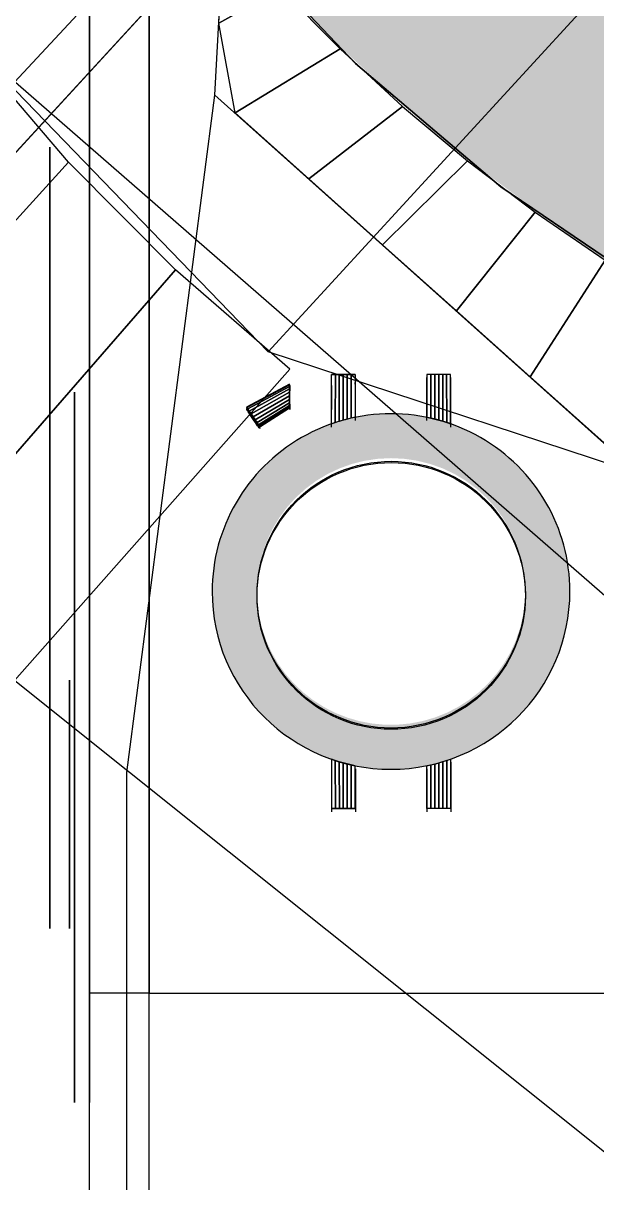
# Model space of a CAD drawing. Extents: x -54 to 215, y -235 to 116.
# Drawn here: x 100.22 to 111.76, y -132.96 to -109.62 of the extents above; entities that cross this region are included whole.
import ezdxf

# ---------------------------------------------------------------- set-up
doc = ezdxf.new("R2010")
doc.units = 0
doc.layers.get('0').update_dxf_attribs({"linetype": 'CONTINUOUS'})
doc.layers.add('A', color=7, linetype='CONTINUOUS')
doc.layers.add('H', color=7, linetype='CONTINUOUS')

# ---------------------------------------------------------------- blocks, each defined once
blk = doc.blocks.new('D')
at = {"color": 0}
for centre in [(0, 0, 0.84), (0, 0, 0.6)]:
    blk.add_circle(centre, 2.7, dxfattribs=at)
at = {"layer": 'A', "color": 0}
for p, q in [((-0.72, 4.395), (-1.2, 4.395)), ((-1.2, 3.394, 0.6), (-1.2, 4.395, 0.6)), ((-0.72, 3.527, 0.6), (-0.72, 4.395, 0.6)), ((0.72, 3.527, 0.6), (0.72, 4.395, 0.6)), ((1.2, 4.395), (0.72, 4.395)), ((1.2, 3.394, 0.6), (1.2, 4.395, 0.6)), ((-1.2, -3.394, 0.6), (-1.2, -4.395, 0.6)), ((1.2, -3.394, 0.6), (1.2, -4.395, 0.6)), ((-0.72, -3.527, 0.6), (-0.72, -4.395, 0.6)), ((0.72, -3.527, 0.6), (0.72, -4.395, 0.6)), ((-0.72, -4.395), (-1.2, -4.395)), ((1.2, -4.395), (0.72, -4.395))]:
    blk.add_line(p, q, dxfattribs=at)
blk.add_lwpolyline([(-3.6, 0, 1), (3.6, 0, 1)], format="xyb", close=True, dxfattribs=at)
at = {"layer": 'A', "color": 0, "const_width": 0.9}
blk.add_lwpolyline([(-3.15, 0, 1), (3.15, 0, 1)], format="xyb", close=True, dxfattribs=at)
at = {"layer": 'A', "color": 0, "extrusion": (1, 0, -1.83664e-16)}
for centre, radius in [((3.961, 0.3, -0.72), 0.3), ((3.961, 0.3, -2.04), 0.24), ((3.961, 0.3, -1.2), 0.24), ((-3.961, 0.3, -0.72), 0.3)]:
    blk.add_circle(centre, radius, dxfattribs=at)
at = {"layer": 'A', "color": 0, "extrusion": (0.83022, 0.557435, -1.83664e-16)}
blk.add_circle((4.483, 0.3, -0.33), 0.24, dxfattribs=at)
at = {"layer": 'A', "color": 0}
mesh = blk.add_polymesh((2, 7), dxfattribs=at)
for k, corner in enumerate([(-0.72, 3.527), (-0.801, 3.51), (-0.882, 3.49), (-0.962, 3.469), (-1.042, 3.446), (-1.121, 3.421), (-1.2, 3.394), (-0.72, 4.395), (-0.8, 4.395), (-0.88, 4.395), (-0.96, 4.395), (-1.04, 4.395), (-1.12, 4.395), (-1.2, 4.395)]):
    mesh.set_mesh_vertex(divmod(k, 7), corner)
mesh = blk.add_polymesh((2, 7), dxfattribs=at)
for k, corner in enumerate([(0.72, 3.527), (0.801, 3.51), (0.882, 3.49), (0.962, 3.469), (1.042, 3.446), (1.121, 3.421), (1.2, 3.394), (0.72, 4.395), (0.8, 4.395), (0.88, 4.395), (0.96, 4.395), (1.04, 4.395), (1.12, 4.395), (1.2, 4.395)]):
    mesh.set_mesh_vertex(divmod(k, 7), corner)
mesh = blk.add_polymesh((2, 20), dxfattribs=dict(at, n_close=True))
for k, corner in enumerate([(-2.907, 3.737), (-2.901, 3.727), (-2.882, 3.699), (-2.852, 3.655), (-2.815, 3.599), (-2.773, 3.538), (-2.732, 3.476), (-2.695, 3.421), (-2.665, 3.377), (-2.646, 3.348), (-2.64, 3.339), (-2.646, 3.348), (-2.665, 3.377), (-2.695, 3.421), (-2.732, 3.476), (-2.773, 3.538), (-2.815, 3.599), (-2.852, 3.655), (-2.882, 3.699), (-2.901, 3.727), (-2.04, 4.201), (-2.04, 4.189), (-2.04, 4.155), (-2.04, 4.102), (-2.04, 4.035), (-2.04, 3.961), (-2.04, 3.887), (-2.04, 3.82), (-2.04, 3.767), (-2.04, 3.733), (-2.04, 3.721), (-2.04, 3.733), (-2.04, 3.767), (-2.04, 3.82), (-2.04, 3.887), (-2.04, 3.961), (-2.04, 4.035), (-2.04, 4.102), (-2.04, 4.155), (-2.04, 4.189)]):
    mesh.set_mesh_vertex(divmod(k, 20), corner)
mesh = blk.add_polymesh((2, 7), dxfattribs=at)
for k, corner in enumerate([(-0.72, -3.527), (-0.801, -3.51), (-0.882, -3.49), (-0.962, -3.469), (-1.042, -3.446), (-1.121, -3.421), (-1.2, -3.394), (-0.72, -4.395), (-0.8, -4.395), (-0.88, -4.395), (-0.96, -4.395), (-1.04, -4.395), (-1.12, -4.395), (-1.2, -4.395)]):
    mesh.set_mesh_vertex(divmod(k, 7), corner)
mesh = blk.add_polymesh((2, 7), dxfattribs=at)
for k, corner in enumerate([(0.72, -3.527), (0.801, -3.51), (0.882, -3.49), (0.962, -3.469), (1.042, -3.446), (1.121, -3.421), (1.2, -3.394), (0.72, -4.395), (0.8, -4.395), (0.88, -4.395), (0.96, -4.395), (1.04, -4.395), (1.12, -4.395), (1.2, -4.395)]):
    mesh.set_mesh_vertex(divmod(k, 7), corner)
blk = doc.blocks.new('M-1-01')
at = {"color": 0}
for p, q in [((-57.861, -125.055, 5.121), (-57.675, -121.64, 5.5)), ((-42.633, -138.685, 3.606), (-57.861, -125.055, 5.121))]:
    blk.add_line(p, q, dxfattribs=at)
at = {"color": 0, "extrusion": (0, -0.113734, 0.993511)}
blk.add_line((-59.633, -138.695, 3.696), (-57.861, -125.055, 5.121), dxfattribs=at)
at = {"color": 0, "const_width": 5.5}
blk.add_lwpolyline([(-63.383, -98.64, 1), (2.117, -98.64, 1)], format="xyb", close=True, dxfattribs=at)
at = {"color": 0, "invisible_edges": 15}
for points in [[(-57.675, -121.64, 5.5), (-59.633, -138.695, 3.696), (-80.633, -146.64, 3)], [(-57.861, -125.055, 5.121), (-42.633, -138.685, 3.606), (-59.633, -138.695, 3.696)], [(-57.861, -125.055, 5.121), (-42.633, -138.685, 3.606), (-42.633, -138.685, 4.906)], [(-80.633, -157.64, 1.5), (-59.633, -157.64, 1.5), (-59.633, -138.695, 3.696), (-80.633, -146.64, 3)], [(-1.633, -138.695, 3.696), (-1.633, -186.602, -1.879), (-59.633, -186.602, -1.879), (-59.633, -138.695, 3.696)]]:
    blk.add_3dface(points, dxfattribs=at)
at = {"layer": 'A', "color": 0}
for p, q in [((-57.675, -121.64, 5.5), (-80.633, -146.64, 3)), ((-57.861, -125.055, 5.121), (-42.633, -138.685, 4.906))]:
    blk.add_line(p, q, dxfattribs=at)
at = {"layer": 'A', "color": 0, "extrusion": (0, -0.113734, 0.993511)}
blk.add_line((-59.633, -157.64, 1.5), (-59.633, -138.695, 3.696), dxfattribs=at)
at = {"layer": 'A', "color": 0}
blk.add_circle((-30.633, -98.64, 6), 30, dxfattribs=at)
at = {"color": 0, "extrusion": (0.00532, -0.104557, 0.994505), "rotation": 357.1059196099445}
blk.add_blockref('D', (-61.108, -130.931, 18.161), dxfattribs=at)
at = {"layer": 'A', "color": 0}
mesh = blk.add_polymesh((2, 25), dxfattribs=at)
for k, corner in enumerate([(-80.633, -105.64), (-80.633, -107.348), (-80.633, -109.057), (-80.633, -110.765), (-80.633, -112.473), (-80.633, -114.182), (-80.633, -115.89), (-80.633, -117.598), (-80.633, -119.307), (-80.633, -121.015), (-80.633, -122.723), (-80.633, -124.432), (-80.633, -126.14), (-80.633, -127.848), (-80.633, -129.557), (-80.633, -131.265), (-80.633, -132.973), (-80.633, -134.682), (-80.633, -136.39), (-80.633, -138.098), (-80.633, -139.807), (-80.633, -141.515), (-80.633, -143.223), (-80.633, -144.932), (-80.633, -146.64), (-66.065, -100.832), (-65.985, -101.781), (-65.892, -102.728), (-65.768, -103.672), (-65.619, -104.612), (-65.452, -105.549), (-65.248, -106.478), (-65.031, -107.405), (-64.779, -108.322), (-64.508, -109.234), (-64.214, -110.139), (-63.89, -111.033), (-63.554, -111.923), (-63.178, -112.797), (-62.791, -113.665), (-62.376, -114.52), (-61.938, -115.364), (-61.483, -116.199), (-60.997, -117.015), (-60.499, -117.825), (-59.97, -118.615), (-59.426, -119.393), (-58.862, -120.158), (-58.273, -120.903), (-57.675, -121.64)]):
    mesh.set_mesh_vertex(divmod(k, 25), corner)
mesh = blk.add_polymesh((2, 37), dxfattribs=at)
for k, corner in enumerate([(-3.592, -121.64), (-3.484, -123.618), (-3.812, -125.419), (-5.297, -126.748), (-6.782, -128.078), (-8.267, -129.407), (-9.752, -130.736), (-11.238, -132.066), (-12.723, -133.395), (-14.208, -134.724), (-15.693, -136.053), (-17.178, -137.383), (-18.674, -138.685), (-20.667, -138.685), (-22.66, -138.685), (-24.653, -138.685), (-26.647, -138.685), (-28.64, -138.685), (-30.633, -138.685), (-32.627, -138.685), (-34.62, -138.685), (-36.613, -138.685), (-38.606, -138.685), (-40.6, -138.685), (-42.593, -138.685), (-44.088, -137.383), (-45.573, -136.053), (-47.059, -134.724), (-48.544, -133.395), (-50.029, -132.066), (-51.514, -130.736), (-52.999, -129.407), (-54.484, -128.078), (-55.969, -126.748), (-57.455, -125.419), (-57.782, -123.618), (-57.675, -121.64), (-3.592, -121.64), (-4.729, -122.914), (-5.926, -124.132), (-7.181, -125.29), (-8.49, -126.387), (-9.85, -127.42), (-11.258, -128.386), (-12.711, -129.284), (-14.205, -130.11), (-15.738, -130.864), (-17.305, -131.543), (-18.902, -132.146), (-20.527, -132.671), (-22.176, -133.118), (-23.844, -133.485), (-25.527, -133.771), (-27.223, -133.976), (-28.926, -134.099), (-30.633, -134.14), (-32.34, -134.099), (-34.044, -133.976), (-35.739, -133.771), (-37.423, -133.485), (-39.091, -133.118), (-40.739, -132.671), (-42.364, -132.146), (-43.962, -131.543), (-45.529, -130.864), (-47.061, -130.11), (-48.556, -129.284), (-50.009, -128.386), (-51.417, -127.42), (-52.777, -126.387), (-54.086, -125.29), (-55.34, -124.132), (-56.537, -122.914), (-57.675, -121.64)]):
    mesh.set_mesh_vertex(divmod(k, 37), corner)
mesh = blk.add_polymesh((2, 17), dxfattribs=at)
for k, corner in enumerate([(-57.675, -121.64), (-55.032, -124.427), (-52.103, -126.912), (-48.923, -129.066), (-45.529, -130.864), (-41.96, -132.285), (-38.259, -133.311), (-34.469, -133.932), (-30.633, -134.14), (-26.798, -133.932), (-23.007, -133.311), (-19.306, -132.285), (-15.738, -130.864), (-12.344, -129.066), (-9.163, -126.912), (-6.235, -124.427), (-3.592, -121.64), (-57.675, -121.64), (-55.032, -124.427), (-52.103, -126.912), (-48.923, -129.066), (-45.529, -130.864), (-41.96, -132.285), (-38.259, -133.311), (-34.469, -133.932), (-30.633, -134.14), (-26.798, -133.932), (-23.007, -133.311), (-19.306, -132.285), (-15.738, -130.864), (-12.344, -129.066), (-9.163, -126.912), (-6.235, -124.427), (-3.592, -121.64)]):
    mesh.set_mesh_vertex(divmod(k, 17), corner)
blk = doc.blocks.new('M-1-07')
at = {"color": 0}
blk.add_line((-9, -45.5, 19), (-34.25, -23.5, 18), dxfattribs=at)
at = {"color": 0, "invisible_edges": 15}
blk.add_3dface([(-9, -45.5, 19), (-9, 2.027, 25.845), (-34.25, -23.5, 18)], dxfattribs=at)
at = {"layer": 'A', "color": 0}
for p, q in [((-30.918, -38.465, 1.727), (-45.25, -27, 2)), ((-19, -48, 1.5), (-30.918, -38.465, 1.727))]:
    blk.add_line(p, q, dxfattribs=at)
at = {"layer": 'A', "color": 0, "const_width": 2}
blk.add_lwpolyline([(-29, 0, 1), (29, 0, 1)], format="xyb", close=True, dxfattribs=at)
at = {"layer": 'A', "color": 0, "invisible_edges": 15}
for points in [[(-19, -48, 1.5), (-34.25, -23.5, 18), (-45.25, -27, 2)], [(-9, -53, 6.5), (-9, -45.5, 19), (-34.25, -23.5, 18), (-19, -48, 1.5)], [(-25.722, -31.928), (-9, -37), (-19, -48, 1.5), (-30.918, -38.465, 1.727)]]:
    blk.add_3dface(points, dxfattribs=at)
at = {"layer": 'A', "color": 0}
mesh = blk.add_polymesh((13, 4), dxfattribs=at)
for k, corner in enumerate([(-41, 0), (-42.917, 5), (-44.833, 10), (-46.75, 15), (-40.887, -3.047), (-42.801, 1.665), (-44.682, 6.554), (-46.625, 11.5), (-40.547, -6.077), (-42.52, -1.958), (-44.419, 3.002), (-46.5, 8), (-39.983, -9.074), (-42.074, -5.796), (-44.056, -0.632), (-46.375, 4.5), (-39.198, -12.02), (-41.465, -9.777), (-43.605, -4.319), (-46.25, 1), (-38.197, -14.9), (-40.695, -13.83), (-43.076, -8.033), (-46.125, -2.5), (-36.984, -17.698), (-39.77, -17.882), (-42.483, -11.748), (-46, -6), (-35.566, -20.397), (-38.694, -21.861), (-41.836, -15.438), (-45.875, -9.5), (-33.952, -22.984), (-37.471, -25.696), (-41.148, -19.076), (-45.75, -13), (-32.15, -25.444), (-36.108, -29.317), (-40.433, -22.637), (-45.625, -16.5), (-30.17, -27.763), (-34.613, -32.653), (-39.704, -26.095), (-45.5, -20), (-28.023, -29.928), (-32.993, -35.636), (-38.972, -29.423), (-45.375, -23.5), (-25.722, -31.928), (-31.257, -38.195), (-38.253, -32.597), (-45.25, -27)]):
    mesh.set_mesh_vertex(divmod(k, 4), corner)
mesh = blk.add_polymesh((2, 15), dxfattribs=at)
for k, corner in enumerate([(-30, 0), (-29.248, -6.676), (-27.029, -13.017), (-23.455, -18.705), (-18.705, -23.455), (-13.017, -27.029), (-6.676, -29.248), (0, -30), (6.676, -29.248), (13.017, -27.029), (18.705, -23.455), (23.455, -18.705), (27.029, -13.017), (29.248, -6.676), (30, 0), (-41, 0), (-40.014, -8.938), (-37.103, -17.446), (-32.407, -25.115), (-26.153, -31.576), (-17.632, -34.382), (-9.01, -36.997), (0, -37), (9.01, -36.997), (17.632, -34.382), (26.153, -31.576), (32.407, -25.115), (37.103, -17.446), (40.014, -8.938), (41, 0)]):
    mesh.set_mesh_vertex(divmod(k, 15), corner)
blk = doc.blocks.new('M-1-052')
at = {"color": 0, "extrusion": (-1, 0, -1.60787e-16)}
for p, q in [((0, 14.6, 1.9), (0, 1.625, 1.9)), ((0, 14.6, -1.9), (0, 1.625, -1.9)), ((0, 7.6, 1), (0, 12.984, 1)), ((0, 7.6, -1), (0, 12.984, -1)), ((0, 7.4, -0.8), (0, 7.4, 0.8))]:
    blk.add_line(p, q, dxfattribs=at)
at = {"color": 0, "extrusion": (-1, 0, -1.60787e-16), "const_width": 1.3}
blk.add_lwpolyline([(-1.85, 0, 1), (1.85, 0, 1)], format="xyb", close=True, dxfattribs=at)
at = {"color": 0, "extrusion": (-1, 0, -1.60787e-16)}
blk.add_lwpolyline([(-1.2, 0, 1), (1.2, 0, 1)], format="xyb", close=True, dxfattribs=at)
blk.add_lwpolyline([(-0.52, -0.3), (0, -0.6), (0.52, -0.3), (0.52, 0.3), (0, 0.6), (-0.52, 0.3)], close=True, dxfattribs=at)
blk.add_circle((0, 0, 1.5), 2.5, dxfattribs=at)
for centre, radius, start, end in [((-14.6, 0), 1.9, 90, 270), ((-14.6, 0), 1.9, 31.7569, 90), ((-14.6, 0), 1.9, 270, 328.2431), ((-14.6, 0), 1.9, 328.2431, 31.7569), ((-7.6, -0.8), 0.2, 270, 360), ((-7.6, 0.8), 0.2, 0, 90), ((0, 0), 2.5, 229.4642, 130.5358)]:
    blk.add_arc(centre, radius, start, end, dxfattribs=at)
at = {"color": 0, "invisible_edges": 15}
for points in [[(-0.1, 0, 0.6), (-0.1, 0, -0.6), (-0.1, 0.52, -0.3), (-0.1, 0.52, 0.3)], [(-0.1, 0, 0.6), (-0.1, 0, -0.6), (-0.1, -0.52, -0.3), (-0.1, -0.52, 0.3)]]:
    blk.add_3dface(points, dxfattribs=at)
at = {"layer": 'A', "color": 0, "extrusion": (-1, 0, -1.60787e-16), "const_width": 0.1}
blk.add_lwpolyline([(-16.45, 0, 1), (-12.75, 0, 1)], format="xyb", close=True, dxfattribs=at)
at = {"layer": 'A', "color": 0, "extrusion": (-1, 0, -1.60787e-16)}
blk.add_circle((-14.6, 0, -3.3), 1.5, dxfattribs=at)
at = {"color": 0}
mesh = blk.add_polymesh((2, 7), dxfattribs=at)
for k, corner in enumerate([(-0.3, 0.52), (-0.3, 0.52), (-0.3, 0.52), (-0.3, 0.52), (-0.3, 0.52), (-0.3, 0.52), (-0.3, 0.52), (-0.3, 1.039), (-0.3, 1.128), (-0.3, 1.182), (-0.3, 1.2), (-0.3, 1.182), (-0.3, 1.128), (-0.3, 1.039)]):
    mesh.set_mesh_vertex(divmod(k, 7), corner)
mesh = blk.add_polymesh((2, 7), dxfattribs=at)
for k, corner in enumerate([(-0.3, 0.52), (-0.3, 0.433), (-0.3, 0.346), (-0.3, 0.26), (-0.3, 0.173), (-0.3, 0.087), (-0.3, 0), (-0.3, 1.039), (-0.3, 0.919), (-0.3, 0.771), (-0.3, 0.6), (-0.3, 0.41), (-0.3, 0.208), (-0.3, 0)]):
    mesh.set_mesh_vertex(divmod(k, 7), corner)
mesh = blk.add_polymesh((2, 7), dxfattribs=at)
for k, corner in enumerate([(-0.3, 0), (-0.3, 0.087), (-0.3, 0.173), (-0.3, 0.26), (-0.3, 0.346), (-0.3, 0.433), (-0.3, 0.52), (-0.3, 0), (-0.3, 0.208), (-0.3, 0.41), (-0.3, 0.6), (-0.3, 0.771), (-0.3, 0.919), (-0.3, 1.039)]):
    mesh.set_mesh_vertex(divmod(k, 7), corner)
mesh = blk.add_polymesh((2, 7), dxfattribs=at)
for k, corner in enumerate([(-0.3, 0), (-0.3, -0.087), (-0.3, -0.173), (-0.3, -0.26), (-0.3, -0.346), (-0.3, -0.433), (-0.3, -0.52), (-0.3, 0), (-0.3, -0.208), (-0.3, -0.41), (-0.3, -0.6), (-0.3, -0.771), (-0.3, -0.919), (-0.3, -1.039)]):
    mesh.set_mesh_vertex(divmod(k, 7), corner)
mesh = blk.add_polymesh((2, 7), dxfattribs=at)
for k, corner in enumerate([(-0.3, -0.52), (-0.3, -0.433), (-0.3, -0.346), (-0.3, -0.26), (-0.3, -0.173), (-0.3, -0.087), (-0.3, 0), (-0.3, -1.039), (-0.3, -0.919), (-0.3, -0.771), (-0.3, -0.6), (-0.3, -0.41), (-0.3, -0.208), (-0.3, 0)]):
    mesh.set_mesh_vertex(divmod(k, 7), corner)
mesh = blk.add_polymesh((2, 7), dxfattribs=at)
for k, corner in enumerate([(-0.3, -0.52), (-0.3, -0.52), (-0.3, -0.52), (-0.3, -0.52), (-0.3, -0.52), (-0.3, -0.52), (-0.3, -0.52), (-0.3, -1.039), (-0.3, -1.128), (-0.3, -1.182), (-0.3, -1.2), (-0.3, -1.182), (-0.3, -1.128), (-0.3, -1.039)]):
    mesh.set_mesh_vertex(divmod(k, 7), corner)
at = {"layer": 'A', "color": 0}
mesh = blk.add_polymesh((2, 16), dxfattribs=dict(at, n_close=True))
for k, corner in enumerate([(3.3, 13.1), (3.3, 13.214), (3.3, 13.539), (3.3, 14.026), (3.3, 14.6), (3.3, 15.174), (3.3, 15.661), (3.3, 15.986), (3.3, 16.1), (3.3, 15.986), (3.3, 15.661), (3.3, 15.174), (3.3, 14.6), (3.3, 14.026), (3.3, 13.539), (3.3, 13.214), (0, 12.8), (0, 12.937), (0, 13.327), (0, 13.911), (0, 14.6), (0, 15.289), (0, 15.873), (0, 16.263), (0, 16.4), (0, 16.263), (0, 15.873), (0, 15.289), (0, 14.6), (0, 13.911), (0, 13.327), (0, 12.937)]):
    mesh.set_mesh_vertex(divmod(k, 16), corner)
mesh = blk.add_polymesh((2, 4), dxfattribs=at)
for k, corner in enumerate([(-1.5, 12.984), (-1.5, 13.409), (-1.5, 13.968), (-1.5, 14.6), (-1.5, 7.6), (-1.5, 7.6), (-1.5, 7.6), (-1.5, 7.6)]):
    mesh.set_mesh_vertex(divmod(k, 4), corner)
mesh = blk.add_polymesh((2, 4), dxfattribs=at)
for k, corner in enumerate([(-1.5, 12.984), (-1.5, 13.409), (-1.5, 13.968), (-1.5, 14.6), (-1.5, 7.6), (-1.5, 7.6), (-1.5, 7.6), (-1.5, 7.6)]):
    mesh.set_mesh_vertex(divmod(k, 4), corner)
mesh = blk.add_polymesh((2, 4), dxfattribs=at)
for k, corner in enumerate([(0, 12.984), (0, 13.409), (0, 13.968), (0, 14.6), (0, 7.6), (0, 7.6), (0, 7.6), (0, 7.6)]):
    mesh.set_mesh_vertex(divmod(k, 4), corner)
mesh = blk.add_polymesh((2, 4), dxfattribs=at)
for k, corner in enumerate([(0, 12.984), (0, 13.409), (0, 13.968), (0, 14.6), (0, 7.6), (0, 7.6), (0, 7.6), (0, 7.6)]):
    mesh.set_mesh_vertex(divmod(k, 4), corner)
mesh = blk.add_polymesh((2, 19), dxfattribs=at)
for k, corner in enumerate([(-1.5, 7.6), (-1.5, 7.6), (-1.5, 7.6), (-1.5, 7.6), (-1.5, 7.6), (-1.5, 7.422), (-1.5, 7.4), (-1.5, 7.4), (-1.5, 7.4), (-1.5, 7.4), (-1.5, 7.4), (-1.5, 7.4), (-1.5, 7.4), (-1.5, 7.422), (-1.5, 7.6), (-1.5, 7.6), (-1.5, 7.6), (-1.5, 7.6), (-1.5, 7.6), (-1.5, 1.625), (-1.5, 1.799), (-1.5, 1.957), (-1.5, 2.097), (-1.5, 2.218), (-1.5, 2.318), (-1.5, 2.397), (-1.5, 2.454), (-1.5, 2.489), (-1.5, 2.5), (-1.5, 2.489), (-1.5, 2.454), (-1.5, 2.397), (-1.5, 2.318), (-1.5, 2.218), (-1.5, 2.097), (-1.5, 1.957), (-1.5, 1.799), (-1.5, 1.625)]):
    mesh.set_mesh_vertex(divmod(k, 19), corner)
mesh = blk.add_polymesh((2, 19), dxfattribs=at)
for k, corner in enumerate([(0, 7.6), (0, 7.6), (0, 7.6), (0, 7.6), (0, 7.6), (0, 7.422), (0, 7.4), (0, 7.4), (0, 7.4), (0, 7.4), (0, 7.4), (0, 7.4), (0, 7.4), (0, 7.422), (0, 7.6), (0, 7.6), (0, 7.6), (0, 7.6), (0, 7.6), (0, 1.625), (0, 1.799), (0, 1.957), (0, 2.097), (0, 2.218), (0, 2.318), (0, 2.397), (0, 2.454), (0, 2.489), (0, 2.5), (0, 2.489), (0, 2.454), (0, 2.397), (0, 2.318), (0, 2.218), (0, 2.097), (0, 1.957), (0, 1.799), (0, 1.625)]):
    mesh.set_mesh_vertex(divmod(k, 19), corner)
blk = doc.blocks.new('M-1-05')
at = {"color": 0}
for p, q in [((-59.5, 197.5, -26), (-59.5, 58.7, -26)), ((-58.3, 197.5, -26), (-58.3, 58.7, -26)), ((-59.5, 25.7, -15.5), (-59.5, 58.7, -26)), ((-58.3, 58.7, -26), (-59.5, 58.7, -26)), ((-59.5, 25.7, -15.5), (-59.5, 58.7, -26)), ((-58.3, 58.7, -26), (-1.2, 58.7, -26)), ((-58.3, 25.7, -15.5), (-58.3, 58.7, -26))]:
    blk.add_line(p, q, dxfattribs=at)
at = {"color": 0, "extrusion": (-1, 0, -1.83664e-16)}
for p, q in [((-59.5, 70.8, -14.9), (-59.5, 70.8, -24.1)), ((-59.5, 56.9, -14.5), (-59.5, 70.4, -14.5)), ((-59.5, 70.4, -24.5), (-59.5, 56.9, -24.5)), ((-59.8, 67.15, -6.8), (-59.8, 67.15, -0.6)), ((-59.8, 60.55, -0.2), (-59.8, 66.75, -0.2)), ((-59.8, 60.55, -7.2), (-59.8, 66.75, -7.2)), ((-59.8, 60.15, -6.8), (-59.8, 60.15, -0.6)), ((-59.8, 56.9, -14.5), (-59.8, 60.076, -14.5)), ((-59.8, 56.5, -14.9), (-59.8, 56.5, -15.021)), ((-59.5, 56.5, -24.1), (-59.5, 56.5, -14.9))]:
    blk.add_line(p, q, dxfattribs=at)
blk.add_circle((-62.5, -19.8, 59.9), 2.5, dxfattribs=at)
for centre, start, end in [((-70.4, -14.9, 59.5), 90, 180), ((-70.4, -24.1, 59.5), 180, 270), ((-66.75, -0.6, 59.8), 90, 180), ((-66.75, -6.8, 59.8), 180, 270), ((-60.55, -0.6, 59.8), 0, 90), ((-60.55, -6.8, 59.8), 270, 0), ((-56.9, -24.1, 59.5), 270, 0), ((-56.9, -14.9, 59.5), 0, 90)]:
    blk.add_arc(centre, 0.4, start, end, dxfattribs=at)
at = {"color": 0, "invisible_edges": 15}
for points in [[(-58.3, 58.7, -26), (-59.5, 58.7, -26), (-59.5, 197.5, -26), (-58.3, 197.5, -26)], [(-59.8, 70.8, -24.1), (-59.8, 70.8, -14.9), (-59.8, 56.5, -14.9), (-59.8, 56.5, -24.1)], [(-60, 70.403, -15.025), (-60, 70.403, -15.375), (-60, 70.1, -15.55), (-60, 70.1, -14.85)], [(-60, 70.403, -18.575), (-60, 70.403, -18.225), (-60, 70.1, -18.05), (-60, 70.1, -18.75)], [(-60, 70.403, -22.275), (-60, 70.403, -21.925), (-60, 70.1, -21.75), (-60, 70.1, -22.45)], [(-60, 70.403, -23.975), (-60, 70.403, -23.625), (-60, 70.1, -23.45), (-60, 70.1, -24.15)], [(-60, 69.797, -15.025), (-60, 69.797, -15.375), (-60, 70.1, -15.55), (-60, 70.1, -14.85)], [(-60, 69.797, -18.575), (-60, 69.797, -18.225), (-60, 70.1, -18.05), (-60, 70.1, -18.75)], [(-60, 69.797, -22.275), (-60, 69.797, -21.925), (-60, 70.1, -21.75), (-60, 70.1, -22.45)], [(-60, 69.797, -23.975), (-60, 69.797, -23.625), (-60, 70.1, -23.45), (-60, 70.1, -24.15)], [(-60, 68.703, -23.975), (-60, 68.703, -23.625), (-60, 68.4, -23.45), (-60, 68.4, -24.15)], [(-60, 68.097, -23.975), (-60, 68.097, -23.625), (-60, 68.4, -23.45), (-60, 68.4, -24.15)], [(-60, 66.625, -6.197), (-60, 66.275, -6.197), (-60, 66.1, -6.5), (-60, 66.8, -6.5)], [(-60, 66.625, -6.803), (-60, 66.275, -6.803), (-60, 66.1, -6.5), (-60, 66.8, -6.5)], [(-60, 66.753, -0.725), (-60, 66.753, -1.075), (-60, 66.45, -1.25), (-60, 66.45, -0.55)], [(-59.8, 60.55, -0.2), (-59.8, 60.55, -7.2), (-59.8, 66.75, -7.2), (-59.8, 66.75, -0.2)], [(-60, 66.147, -0.725), (-60, 66.147, -1.075), (-60, 66.45, -1.25), (-60, 66.45, -0.55)], [(-60.2, 65.85, -20.15), (-60.2, 65.85, -19.45), (-60.2, 66.153, -19.625), (-60.2, 66.153, -19.975)], [(-60, 66.203, -15.025), (-60, 66.203, -15.375), (-60, 65.9, -15.55), (-60, 65.9, -14.85)], [(-60.2, 65.85, -20.15), (-60.2, 65.85, -19.45), (-60.2, 65.547, -19.625), (-60.2, 65.547, -19.975)], [(-60, 65.597, -15.025), (-60, 65.597, -15.375), (-60, 65.9, -15.55), (-60, 65.9, -14.85)], [(-60.2, 65.226, -21.778), (-60.2, 65.576, -21.172), (-60.2, 65.751, -21.475), (-60.2, 65.576, -21.778)], [(-60.2, 65.576, -18.428), (-60.2, 65.226, -17.822), (-60.2, 65.576, -17.822), (-60.2, 65.751, -18.125)], [(-60.2, 65.226, -21.778), (-60.2, 65.576, -21.172), (-60.2, 65.226, -21.172), (-60.2, 65.051, -21.475)], [(-60.2, 65.576, -18.428), (-60.2, 65.226, -17.822), (-60.2, 65.051, -18.125), (-60.2, 65.226, -18.428)], [(-60.2, 63.872, -22.876), (-60.2, 64.478, -22.526), (-60.2, 64.175, -22.351), (-60.2, 63.872, -22.526)], [(-60.2, 63.872, -22.876), (-60.2, 64.478, -22.526), (-60.2, 64.478, -22.876), (-60.2, 64.175, -23.051)], [(-60.2, 64.478, -17.074), (-60.2, 63.872, -16.724), (-60.2, 63.872, -17.074), (-60.2, 64.175, -17.249)], [(-60.2, 64.478, -17.074), (-60.2, 63.872, -16.724), (-60.2, 64.175, -16.549), (-60.2, 64.478, -16.724)], [(-60.2, 62.15, -23.15), (-60.2, 62.85, -23.15), (-60.2, 62.675, -22.847), (-60.2, 62.325, -22.847)], [(-60.2, 62.15, -23.15), (-60.2, 62.85, -23.15), (-60.2, 62.675, -23.453), (-60.2, 62.325, -23.453)], [(-60.2, 62.85, -16.45), (-60.2, 62.15, -16.45), (-60.2, 62.325, -16.753), (-60.2, 62.675, -16.753)], [(-60.2, 62.85, -16.45), (-60.2, 62.15, -16.45), (-60.2, 62.325, -16.147), (-60.2, 62.675, -16.147)], [(-60, 61.703, -15.025), (-60, 61.703, -15.375), (-60, 61.4, -15.55), (-60, 61.4, -14.85)], [(-60, 61.097, -15.025), (-60, 61.097, -15.375), (-60, 61.4, -15.55), (-60, 61.4, -14.85)], [(-60, 60.675, -1.203), (-60, 61.025, -1.203), (-60, 61.2, -0.9), (-60, 60.5, -0.9)], [(-60, 60.675, -0.597), (-60, 61.025, -0.597), (-60, 61.2, -0.9), (-60, 60.5, -0.9)], [(-60.2, 60.522, -22.526), (-60.2, 61.128, -22.876), (-60.2, 61.128, -22.526), (-60.2, 60.825, -22.351)], [(-60.2, 60.522, -22.526), (-60.2, 61.128, -22.876), (-60.2, 60.825, -23.051), (-60.2, 60.522, -22.876)], [(-60.2, 61.128, -16.724), (-60.2, 60.522, -17.074), (-60.2, 60.825, -17.249), (-60.2, 61.128, -17.074)], [(-60.2, 61.128, -16.724), (-60.2, 60.522, -17.074), (-60.2, 60.522, -16.724), (-60.2, 60.825, -16.549)], [(-60, 61.153, -6.675), (-60, 61.153, -6.325), (-60, 60.85, -6.15), (-60, 60.85, -6.85)], [(-60, 60.547, -6.675), (-60, 60.547, -6.325), (-60, 60.85, -6.15), (-60, 60.85, -6.85)], [(-60.2, 59.424, -21.172), (-60.2, 59.774, -21.778), (-60.2, 59.949, -21.475), (-60.2, 59.774, -21.172)], [(-60.2, 59.774, -17.822), (-60.2, 59.424, -18.428), (-60.2, 59.774, -18.428), (-60.2, 59.949, -18.125)], [(-60.2, 59.424, -21.172), (-60.2, 59.774, -21.778), (-60.2, 59.424, -21.778), (-60.2, 59.249, -21.475)], [(-60.2, 59.774, -17.822), (-60.2, 59.424, -18.428), (-60.2, 59.249, -18.125), (-60.2, 59.424, -17.822)], [(-60.2, 59.15, -19.45), (-60.2, 59.15, -20.15), (-60.2, 59.453, -19.975), (-60.2, 59.453, -19.625)], [(-60.2, 59.15, -19.45), (-60.2, 59.15, -20.15), (-60.2, 58.847, -19.975), (-60.2, 58.847, -19.625)], [(-60, 59.203, -23.975), (-60, 59.203, -23.625), (-60, 58.9, -23.45), (-60, 58.9, -24.15)], [(-60, 58.597, -23.975), (-60, 58.597, -23.625), (-60, 58.9, -23.45), (-60, 58.9, -24.15)], [(-59.5, 37, 4.7), (-59.5, 24.7, -13.8), (-59.5, 25.7, -15.5), (-59.5, 58.7, -26)], [(-59.5, 25.7, -15.5), (-58.3, 25.7, -15.5), (-58.3, 58.7, -26), (-59.5, 58.7, -26)], [(-59.5, 37, 4.7), (-59.5, 24.7, -13.8), (-59.5, 25.7, -15.5), (-59.5, 58.7, -26)], [(-58.3, 37, 4.7), (-58.3, 24.7, -13.8), (-58.3, 25.7, -15.5), (-58.3, 58.7, -26)], [(-58.3, 58.7, -26), (-58.3, 25.7, -15.5), (-1.2, 25.7, -15.5), (-1.2, 58.7, -26)], [(-60, 57.503, -15.025), (-60, 57.503, -15.375), (-60, 57.2, -15.55), (-60, 57.2, -14.85)], [(-60, 57.503, -23.975), (-60, 57.503, -23.625), (-60, 57.2, -23.45), (-60, 57.2, -24.15)], [(-60, 57.503, -22.275), (-60, 57.503, -21.925), (-60, 57.2, -21.75), (-60, 57.2, -22.45)], [(-60, 57.503, -18.575), (-60, 57.503, -18.225), (-60, 57.2, -18.05), (-60, 57.2, -18.75)], [(-60, 56.897, -15.025), (-60, 56.897, -15.375), (-60, 57.2, -15.55), (-60, 57.2, -14.85)], [(-60, 56.897, -23.975), (-60, 56.897, -23.625), (-60, 57.2, -23.45), (-60, 57.2, -24.15)], [(-60, 56.897, -22.275), (-60, 56.897, -21.925), (-60, 57.2, -21.75), (-60, 57.2, -22.45)], [(-60, 56.897, -18.575), (-60, 56.897, -18.225), (-60, 57.2, -18.05), (-60, 57.2, -18.75)]]:
    blk.add_3dface(points, dxfattribs=at)
at = {"layer": 'A', "color": 0}
for p, q in [((-59.5, 37, 4.7), (-59.5, 214, 4.7)), ((-58.3, 37, 4.7), (-58.3, 214, 4.7))]:
    blk.add_line(p, q, dxfattribs=at)
at = {"layer": 'A', "color": 0, "invisible_edges": 15}
for points in [[(-58.3, 37, 4.7), (-59.5, 37, 4.7), (-59.5, 214, 4.7), (-58.3, 214, 4.7)], [(-59.5, 58.7, -26), (-59.5, 197.5, -26), (-59.5, 197.5, 4.7), (-59.5, 37, 4.7)], [(-58.3, 58.7, -26), (-58.3, 197.5, -26), (-58.3, 197.5, 4.7), (-58.3, 37, 4.7)], [(-58.3, 58.7, -26), (-58.3, 197.5, -26), (-1.2, 197.5, -26), (-1.2, 58.7, -26)]]:
    blk.add_3dface(points, dxfattribs=at)
at = {"layer": 'H', "color": 0, "extrusion": (1.72079e-17, 0.422618, 0.906308), "xscale": -1, "rotation": 180}
blk.add_blockref('M-1-052', (61.8, -65.012, 8.469), dxfattribs=at)
at = {"color": 0}
mesh = blk.add_polymesh((2, 4), dxfattribs=at)
for k, corner in enumerate([(-59.8, 70.8), (-59.8, 70.746), (-59.8, 70.6), (-59.8, 70.4), (-59.8, 56.5), (-59.8, 56.554), (-59.8, 56.7), (-59.8, 56.9)]):
    mesh.set_mesh_vertex(divmod(k, 4), corner)
mesh = blk.add_polymesh((2, 4), dxfattribs=at)
for k, corner in enumerate([(-59.8, 70.8), (-59.8, 70.746), (-59.8, 70.6), (-59.8, 70.4), (-59.8, 56.5), (-59.8, 56.554), (-59.8, 56.7), (-59.8, 56.9)]):
    mesh.set_mesh_vertex(divmod(k, 4), corner)
mesh = blk.add_polymesh((2, 4), dxfattribs=at)
for k, corner in enumerate([(-59.8, 67.15), (-59.8, 67.096), (-59.8, 66.95), (-59.8, 66.75), (-59.8, 67.15), (-59.8, 67.096), (-59.8, 66.95), (-59.8, 66.75)]):
    mesh.set_mesh_vertex(divmod(k, 4), corner)
mesh = blk.add_polymesh((2, 4), dxfattribs=at)
for k, corner in enumerate([(-59.8, 60.15), (-59.8, 60.204), (-59.8, 60.35), (-59.8, 60.55), (-59.8, 60.15), (-59.8, 60.204), (-59.8, 60.35), (-59.8, 60.55)]):
    mesh.set_mesh_vertex(divmod(k, 4), corner)

msp = doc.modelspace()

# ---------------------------------------------------------------- block references
at = {"color": 0}
msp.add_blockref('M-1-05', (161.055, -187.846), dxfattribs=at)
at = {"color": 0, "extrusion": (3.86209e-19, -0.002094, 0.999998)}
for name, p in [('M-1-01', (161.938, 14.009, 5.327)), ('M-1-07', (131.305, -84.631, 11.327))]:
    msp.add_blockref(name, p, dxfattribs=at)

doc.saveas('drawing.dxf')
